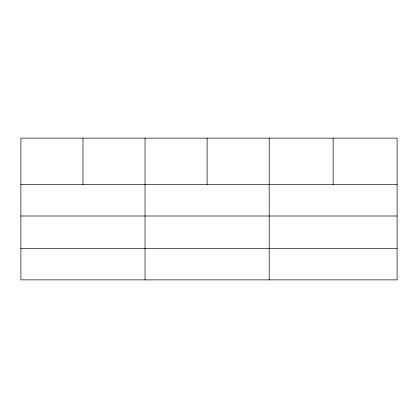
<?xml version="1.0" encoding="UTF-8"?>
<svg xmlns="http://www.w3.org/2000/svg" width="418" height="418" viewBox="0 0 418 418"><rect width="100%" height="100%" fill="white"/><g stroke="black" fill="none" stroke-linecap="round" stroke-linejoin="round"><path stroke-width="0.63" d="M397.1 216.001L397.1 138.133L20.9 138.133L20.9 279.867L397.1 279.867L397.1 216.001L20.9 216.001M20.9 184.547L397.1 184.547M20.9 248.412L397.1 248.412M333.146 138.133L333.146 184.547M269.192 138.133L269.192 279.867M207.119 138.133L207.119 184.547M145.046 138.133L145.046 279.867M82.973 138.133L82.973 184.547"/></g></svg>
